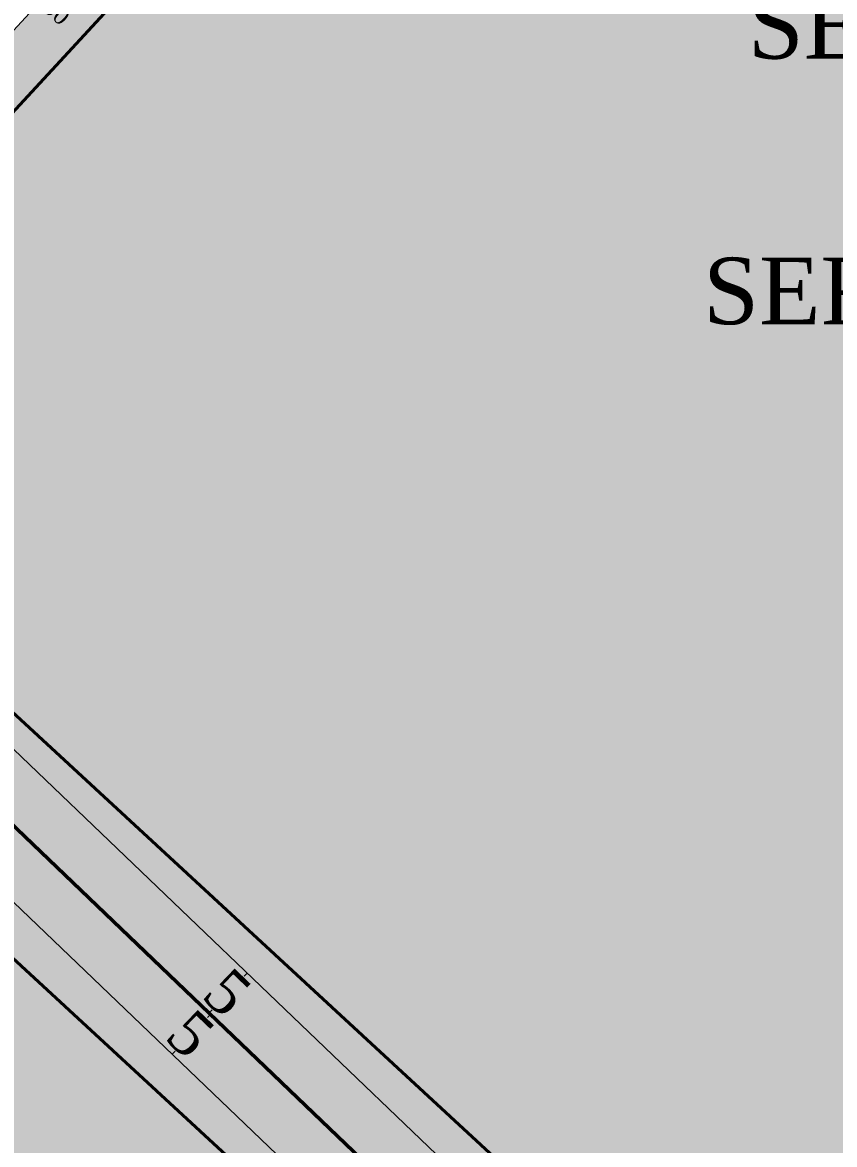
# Model space of a CAD drawing. Header units: metres. Extents: x 478603 to 489313, y 4282657 to 4289463.
# Drawn here: x 480099.9 to 480173.4, y 4286596.5 to 4286698 of the extents above; entities that cross this region are included whole.
import ezdxf

# ---------------------------------------------------------------- set-up
doc = ezdxf.new("R2010")
doc.units = ezdxf.units.M
for name, color, linetype, lineweight in [('102', 18, 'Continuous', 50), ('DEGER', 18, 'Continuous', 20), ('PARSEL_ALAN', 254, 'Continuous', 0), ('PARSEL_SERA_ALAN', 9, 'Continuous', 40), ('PL_KMYAZI', 30, 'Continuous', 0), ('ROL_CEPHE', 1, 'Continuous', 0), ('SNR_YAPIYAK', 18, 'Continuous', 0)]:
    doc.layers.add(name, color=color, linetype=linetype, lineweight=lineweight)
doc.styles.get("Standard").update_dxf_attribs({"font": 'times.ttf'})

msp = doc.modelspace()

# ---------------------------------------------------------------- hatches: boundary and pattern name
at = {"layer": 'PARSEL_ALAN'}
for points in [[(480169.87, 4286557.57), (480063.82, 4286659.08), (480253.13, 4286864.09), (480260.14, 4286864.3), (480362.62, 4286766.3)], [(480169.87, 4286557.57), (480063.82, 4286659.08), (480010.8, 4286601.67), (479969.83, 4286582.55), (479961.6, 4286576.95), (479960.63, 4286570.26), (480064.32, 4286443.28)]]:
    msp.add_hatch(color=256, dxfattribs=at).paths.add_polyline_path(points)
at = {"layer": 'PARSEL_SERA_ALAN'}
for points in [[(480353.89, 4286767.72), (480170.71, 4286569.36), (480071.97, 4286660.55), (480255.15, 4286858.9)], [(480066.4, 4286452.9), (480052.29, 4286465.92), (480055.68, 4286469.6), (480034.52, 4286489.14), (480037.92, 4286492.81), (480009.71, 4286518.86), (480013.1, 4286522.53), (479984.89, 4286548.59), (479988.28, 4286552.26), (479967.12, 4286571.8), (479970.51, 4286575.47), (479977.57, 4286568.96), (479994.53, 4286587.32), (480001.58, 4286580.81), (480062.64, 4286646.93), (480161.38, 4286555.75)]]:
    msp.add_hatch(color=256, dxfattribs=at).paths.add_polyline_path(points)

# ---------------------------------------------------------------- linework, layer by layer
at = {"layer": '102'}
msp.add_line((480169.87, 4286557.57, 960.86), (480063.82, 4286659.08, 952.12), dxfattribs=at)
at = {"layer": 'PARSEL_ALAN'}
for points in [[(480169.87, 4286557.57, 960.86), (480063.82, 4286659.08, 952.12), (480253.13, 4286864.09, 961.19), (480260.14, 4286864.3, 961.55), (480362.62, 4286766.3, 966.89), (480169.87, 4286557.57, 960.86)], [(480169.87, 4286557.57, 0), (480063.82, 4286659.08, 0), (480253.13, 4286864.09, 0), (480260.14, 4286864.3, 0), (480362.62, 4286766.3, 0), (480169.87, 4286557.57, 0)], [(480169.87, 4286557.57, 960.86), (480063.82, 4286659.08, 952.12), (480010.8, 4286601.67, 955.08), (479969.83, 4286582.55, 954.82), (479961.6, 4286576.95, 954.64), (479960.63, 4286570.26, 954.77), (480064.32, 4286443.28, 961.53), (480169.87, 4286557.57, 960.86)], [(480169.87, 4286557.57, 0), (480063.82, 4286659.08, 0), (480010.8, 4286601.67, 0), (479969.83, 4286582.55, 0), (479961.6, 4286576.95, 0), (479960.63, 4286570.26, 0), (480064.32, 4286443.28, 0), (480169.87, 4286557.57, 0)]]:
    msp.add_polyline3d(points, close=True, dxfattribs=at)
at = {"layer": 'PARSEL_SERA_ALAN'}
for points in [[(480353.89, 4286767.72, 0), (480170.71, 4286569.36, 0), (480071.97, 4286660.55, 0), (480255.15, 4286858.9, 0), (480353.89, 4286767.72, 0)], [(480353.89, 4286767.72, 0), (480170.71, 4286569.36, 0), (480071.97, 4286660.55, 0), (480255.15, 4286858.9, 0), (480353.89, 4286767.72, 0)], [(480066.4, 4286452.9, 0), (480052.29, 4286465.92, 0), (480055.68, 4286469.6, 0), (480034.52, 4286489.14, 0), (480037.92, 4286492.81, 0), (480009.71, 4286518.86, 0), (480013.1, 4286522.53, 0), (479984.89, 4286548.59, 0), (479988.28, 4286552.26, 0), (479967.12, 4286571.8, 0), (479970.51, 4286575.47, 0), (479977.57, 4286568.96, 0), (479994.53, 4286587.32, 0), (480001.58, 4286580.81, 0), (480062.64, 4286646.93, 0), (480161.38, 4286555.75, 0), (480066.4, 4286452.9, 0)], [(480066.4, 4286452.9, 0), (480052.29, 4286465.92, 0), (480055.68, 4286469.6, 0), (480034.52, 4286489.14, 0), (480037.92, 4286492.81, 0), (480009.71, 4286518.86, 0), (480013.1, 4286522.53, 0), (479984.89, 4286548.59, 0), (479988.28, 4286552.26, 0), (479967.12, 4286571.8, 0), (479970.51, 4286575.47, 0), (479977.57, 4286568.96, 0), (479994.53, 4286587.32, 0), (480001.58, 4286580.81, 0), (480062.64, 4286646.93, 0), (480161.38, 4286555.75, 0), (480066.4, 4286452.9, 0)]]:
    msp.add_polyline3d(points, close=True, dxfattribs=at)
at = {"layer": 'ROL_CEPHE'}
for p, q in [((480120.24, 4286612), (480119.96, 4286611.71)), ((480116.78, 4286608.39), (480117.06, 4286608.68)), ((480116.91, 4286608.27), (480116.63, 4286607.98)), ((480113.45, 4286604.66), (480113.73, 4286604.94))]:
    msp.add_line(p, q, dxfattribs=at)
at = {"layer": 'SNR_YAPIYAK'}
for p, q in [((480070.82, 4286659.3, 960.86), (480255.38, 4286859.15, 960.86)), ((480169.65, 4286564.71, 960.86), (480070.82, 4286659.3, 960.86)), ((480162.86, 4286557.36, 954.77), (480064.04, 4286651.95, 954.77))]:
    msp.add_line(p, q, dxfattribs=at)

# ---------------------------------------------------------------- texts
at = {"layer": 'DEGER', "lineweight": 13}
for s, p in [('SERA PARSEL ALANI', (480165.52, 4286694.71)), ('SERA İŞLETME ALANI', (480161.48, 4286670.69))]:
    msp.add_text(s, height=6.0244, dxfattribs=at).set_placement(p)
at = {"layer": 'PL_KMYAZI'}
msp.add_text('2+200.00', height=1.5, rotation=317.2783, dxfattribs=at).set_placement((480096.99, 4286703.48))
at = {"layer": 'ROL_CEPHE'}
for p in [(480115.98, 4286609.85), (480112.65, 4286606.11)]:
    msp.add_text('5', height=4, rotation=316.2537, dxfattribs=at).set_placement(p)

doc.saveas('drawing.dxf')
